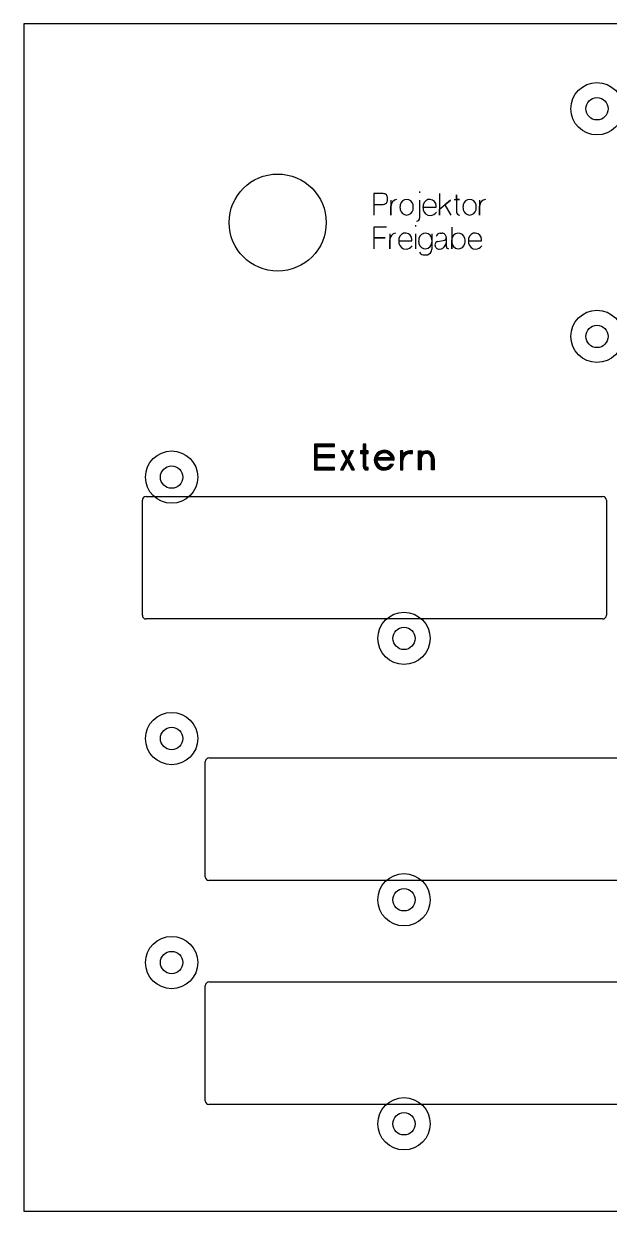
# Model space of a CAD drawing. Header units: millimetres. Extents: x 0 to 430, y 0 to 159.
# Drawn here: x 0 to 78.4, y 0 to 159 of the extents above; entities that cross this region are included whole.
import ezdxf

# ---------------------------------------------------------------- set-up
doc = ezdxf.new("R2010")
doc.units = ezdxf.units.MM
doc.layers.add('Gravur', color=7, linetype='CONTINUOUS')
doc.layers.add('Kontur', color=7, linetype='CONTINUOUS')

msp = doc.modelspace()

# ---------------------------------------------------------------- linework, layer by layer
at = {"layer": 'Gravur', "color": 255, "linetype": 'CONTINUOUS'}
for p, q in [((48.12, 136.26), (46.88, 136.26)), ((46.88, 136.26), (46.88, 134.82)), ((48.72, 135.42), (48.72, 135.66)), ((49.16, 135.38), (49.16, 133.38)), ((53, 136.52), (53, 136.36)), ((53, 135.38), (53, 132.98)), ((55.68, 136.26), (55.68, 134.82)), ((55.68, 134.18), (57.12, 135.38)), ((57.12, 135.38), (56.38, 134.76)), ((57.64, 135.46), (58.36, 135.46)), ((57.96, 135.46), (57.96, 136.1)), ((57.96, 136.1), (57.96, 133.78)), ((58.36, 135.46), (57.96, 135.46)), ((61.04, 135.38), (61.04, 133.38)), ((46.88, 134.82), (48.12, 134.82)), ((46.88, 134.82), (46.88, 133.38)), ((49.16, 133.38), (49.16, 134.58)), ((53.46, 134.44), (55.22, 134.44)), ((55.22, 134.44), (55.22, 134.6)), ((55.68, 134.82), (55.68, 133.38)), ((55.68, 133.38), (55.68, 134.18)), ((56.38, 134.76), (57.2, 133.38)), ((61.04, 133.38), (61.04, 134.58)), ((52.44, 132.02), (52.44, 131.86)), ((48.56, 131.76), (46.88, 131.76)), ((46.88, 131.76), (46.88, 130.32)), ((49, 130.88), (49, 128.88)), ((52.44, 130.88), (52.44, 128.88)), ((54.64, 130.88), (54.64, 129.76)), ((55.76, 130.96), (56, 130.96)), ((56.56, 130.4), (56.56, 129.6)), ((57.32, 131.76), (57.32, 130.32)), ((46.88, 130.32), (48.4, 130.32)), ((48.4, 130.32), (46.88, 130.32)), ((46.88, 130.32), (46.88, 128.88)), ((49, 128.88), (49, 130.08)), ((50.22, 129.94), (51.98, 129.94)), ((51.98, 129.94), (51.98, 130.1)), ((54.64, 130.08), (54.64, 128.8)), ((55.46, 129.86), (56.36, 130.02)), ((56.56, 130.2), (56.56, 129.2)), ((57.32, 130.32), (57.32, 128.88)), ((57.32, 128.88), (57.32, 130.08)), ((59.54, 129.94), (61.3, 129.94)), ((61.3, 129.94), (61.3, 130.1)), ((41.604, 102.73), (38.936, 102.73)), ((38.936, 102.73), (38.936, 99.25)), ((41.546, 102.672), (38.994, 102.672)), ((38.994, 102.672), (38.994, 99.308)), ((41.488, 102.614), (39.052, 102.614)), ((39.052, 102.614), (39.052, 99.366)), ((41.43, 102.556), (39.11, 102.556)), ((39.11, 102.556), (39.11, 101.106)), ((39.168, 101.164), (39.168, 102.498)), ((39.168, 102.498), (41.488, 102.498)), ((39.226, 101.222), (39.226, 102.44)), ((39.226, 102.44), (41.546, 102.44)), ((39.284, 101.28), (39.284, 102.382)), ((39.284, 102.382), (41.604, 102.382)), ((41.488, 102.498), (41.488, 102.614)), ((41.546, 102.44), (41.546, 102.672)), ((41.604, 102.382), (41.604, 102.73)), ((42.88, 101.802), (42.532, 101.802)), ((42.532, 101.802), (43.17, 100.642)), ((43.344, 100.932), (42.88, 101.802)), ((43.808, 101.802), (43.344, 100.932)), ((43.344, 100.729), (43.924, 101.773)), ((43.344, 100.816), (43.866, 101.773)), ((44.098, 101.773), (43.46, 100.642)), ((43.518, 100.642), (44.156, 101.802)), ((43.866, 101.773), (43.808, 101.802)), ((44.156, 101.802), (43.808, 101.802)), ((43.924, 101.773), (44.098, 101.773)), ((45.432, 101.802), (45.084, 101.802)), ((45.084, 101.802), (45.084, 101.454)), ((45.78, 102.73), (45.432, 102.73)), ((45.432, 102.73), (45.432, 101.802)), ((45.722, 102.672), (45.49, 102.672)), ((45.49, 102.672), (45.49, 101.744)), ((45.664, 102.614), (45.548, 102.614)), ((45.548, 102.614), (45.548, 101.686)), ((45.606, 101.628), (45.606, 102.556)), ((45.606, 102.556), (45.606, 99.714)), ((45.664, 101.686), (45.664, 102.614)), ((45.722, 101.744), (45.722, 102.672)), ((45.78, 101.802), (45.78, 102.73)), ((46.128, 101.802), (45.78, 101.802)), ((46.128, 101.454), (46.128, 101.802)), ((50.594, 101.628), (50.42, 101.802)), ((50.42, 101.802), (50.42, 99.25)), ((50.768, 101.802), (50.42, 101.802)), ((50.768, 101.396), (50.768, 101.802)), ((52.044, 101.802), (51.696, 101.802)), ((52.044, 101.454), (52.044, 101.802)), ((52.856, 99.25), (52.856, 101.802)), ((52.856, 101.802), (53.204, 101.802)), ((53.204, 101.802), (53.204, 101.541)), ((39.11, 101.106), (41.43, 101.106)), ((41.43, 101.106), (39.11, 101.106)), ((39.11, 101.106), (39.11, 99.424)), ((41.488, 101.164), (39.168, 101.164)), ((39.168, 99.482), (39.168, 101.048)), ((39.168, 101.048), (41.488, 101.048)), ((41.546, 101.222), (39.226, 101.222)), ((39.226, 99.54), (39.226, 100.99)), ((39.226, 100.99), (41.546, 100.99)), ((41.604, 101.28), (39.284, 101.28)), ((39.284, 99.598), (39.284, 100.932)), ((39.284, 100.932), (41.604, 100.932)), ((41.488, 101.048), (41.488, 101.164)), ((41.546, 100.99), (41.546, 101.222)), ((41.604, 100.932), (41.604, 101.28)), ((43.17, 100.642), (42.416, 99.25)), ((42.503, 99.279), (43.228, 100.642)), ((42.59, 99.337), (43.286, 100.642)), ((43.228, 100.642), (42.619, 101.744)), ((42.619, 101.744), (42.851, 101.744)), ((42.648, 99.366), (43.953, 101.715)), ((43.344, 100.642), (42.648, 99.366)), ((43.286, 100.642), (42.677, 101.715)), ((42.677, 101.715), (42.822, 101.715)), ((43.344, 100.526), (42.677, 99.337)), ((43.344, 100.439), (42.706, 99.279)), ((42.764, 101.686), (44.04, 99.366)), ((42.764, 99.25), (43.344, 100.352)), ((42.822, 101.715), (43.344, 100.729)), ((42.851, 101.744), (43.344, 100.816)), ((44.04, 99.366), (43.344, 100.642)), ((43.982, 99.337), (43.344, 100.526)), ((43.953, 99.279), (43.344, 100.439)), ((43.344, 100.352), (43.924, 99.25)), ((44.011, 101.715), (43.402, 100.642)), ((43.402, 100.642), (44.127, 99.337)), ((43.46, 100.642), (44.214, 99.279)), ((44.272, 99.25), (43.518, 100.642)), ((43.953, 101.715), (44.011, 101.715)), ((45.084, 101.454), (45.432, 101.454)), ((45.49, 101.744), (45.142, 101.744)), ((45.142, 101.744), (45.142, 101.512)), ((45.142, 101.512), (45.49, 101.512)), ((45.548, 101.686), (45.2, 101.686)), ((45.2, 101.686), (45.2, 101.57)), ((45.2, 101.57), (45.548, 101.57)), ((45.229, 101.628), (45.954, 101.628)), ((45.432, 101.454), (45.432, 99.714)), ((45.49, 101.512), (45.49, 99.714)), ((45.548, 101.57), (45.548, 99.714)), ((45.954, 101.628), (45.606, 101.628)), ((46.012, 101.686), (45.664, 101.686)), ((45.664, 99.714), (45.664, 101.57)), ((45.664, 101.57), (46.012, 101.57)), ((46.07, 101.744), (45.722, 101.744)), ((45.722, 99.714), (45.722, 101.512)), ((45.722, 101.512), (46.07, 101.512)), ((45.78, 99.714), (45.78, 101.454)), ((45.78, 101.454), (46.128, 101.454)), ((46.012, 101.57), (46.012, 101.686)), ((46.07, 101.512), (46.07, 101.744)), ((47.259, 100.816), (47.23, 100.758)), ((47.23, 100.758), (49.318, 100.758)), ((49.318, 100.7), (47.23, 100.7)), ((47.23, 100.7), (47.23, 100.642)), ((47.23, 100.642), (49.318, 100.642)), ((49.231, 100.816), (47.259, 100.816)), ((49.318, 100.584), (47.288, 100.584)), ((49.231, 100.874), (47.317, 100.874)), ((49.318, 100.584), (49.231, 100.874)), ((49.318, 100.758), (49.318, 100.7)), ((49.318, 100.642), (49.318, 100.584)), ((49.608, 100.584), (49.318, 100.584)), ((49.376, 100.584), (49.318, 100.584)), ((49.492, 100.584), (49.55, 100.584)), ((50.478, 99.308), (50.478, 101.744)), ((50.478, 101.744), (50.71, 101.744)), ((50.478, 99.308), (50.478, 100.526)), ((50.652, 101.686), (50.536, 101.686)), ((50.536, 101.686), (50.536, 100.874)), ((50.536, 100.874), (50.594, 101.048)), ((50.536, 99.366), (50.536, 100.526)), ((50.594, 101.048), (50.594, 101.628)), ((50.594, 100.526), (50.594, 99.424)), ((50.652, 101.164), (50.652, 101.686)), ((50.71, 101.222), (50.652, 101.164)), ((50.652, 100.526), (50.652, 99.366)), ((50.71, 101.744), (50.71, 101.222)), ((50.71, 100.526), (50.71, 99.308)), ((50.768, 99.25), (50.768, 100.526)), ((51.696, 101.744), (51.986, 101.744)), ((51.696, 101.686), (51.928, 101.686)), ((51.87, 101.628), (51.696, 101.628)), ((51.928, 101.57), (51.696, 101.57)), ((51.986, 101.512), (51.696, 101.512)), ((51.696, 101.454), (52.044, 101.454)), ((51.928, 101.686), (51.928, 101.57)), ((51.986, 101.744), (51.986, 101.512)), ((53.146, 101.744), (52.914, 101.744)), ((52.914, 101.744), (52.914, 99.308)), ((52.914, 99.308), (52.914, 100.787)), ((52.972, 101.106), (52.972, 101.686)), ((52.972, 101.686), (53.088, 101.686)), ((53.03, 101.222), (52.972, 101.106)), ((52.972, 99.366), (52.972, 100.758)), ((53.03, 101.628), (53.03, 101.222)), ((53.03, 99.424), (53.03, 100.758)), ((53.088, 101.686), (53.088, 101.338)), ((53.088, 101.338), (53.146, 101.396)), ((53.088, 100.758), (53.088, 99.366)), ((53.146, 101.396), (53.146, 101.744)), ((53.146, 100.758), (53.146, 99.308)), ((53.204, 100.758), (53.204, 99.25)), ((54.596, 99.25), (54.596, 100.758)), ((54.654, 99.308), (54.654, 100.758)), ((54.712, 99.366), (54.712, 100.758)), ((54.77, 100.758), (54.77, 99.424)), ((54.828, 100.758), (54.828, 99.366)), ((54.886, 100.758), (54.886, 99.308)), ((54.944, 100.758), (54.944, 99.25)), ((38.936, 99.25), (41.604, 99.25)), ((38.994, 99.308), (41.546, 99.308)), ((39.052, 99.366), (41.488, 99.366)), ((39.11, 99.424), (41.43, 99.424)), ((41.488, 99.482), (39.168, 99.482)), ((41.546, 99.54), (39.226, 99.54)), ((41.604, 99.598), (39.284, 99.598)), ((41.43, 99.424), (41.488, 99.482)), ((41.488, 99.482), (41.546, 99.54)), ((41.488, 99.366), (41.488, 99.482)), ((41.546, 99.54), (41.604, 99.598)), ((41.546, 99.308), (41.546, 99.54)), ((41.604, 99.25), (41.604, 99.598)), ((42.416, 99.25), (42.764, 99.25)), ((42.706, 99.279), (42.503, 99.279)), ((42.677, 99.337), (42.59, 99.337)), ((43.924, 99.25), (44.272, 99.25)), ((44.214, 99.279), (43.953, 99.279)), ((44.127, 99.337), (43.982, 99.337)), ((46.128, 99.598), (45.896, 99.598)), ((46.07, 99.54), (45.896, 99.54)), ((46.012, 99.482), (45.896, 99.482)), ((45.896, 99.424), (45.954, 99.424)), ((45.896, 99.366), (46.012, 99.366)), ((45.896, 99.308), (46.07, 99.308)), ((45.896, 99.25), (46.128, 99.25)), ((45.954, 99.424), (46.012, 99.366)), ((46.012, 99.366), (46.012, 99.482)), ((46.012, 99.366), (46.07, 99.308)), ((46.07, 99.308), (46.07, 99.54)), ((46.07, 99.308), (46.128, 99.25)), ((46.128, 99.25), (46.128, 99.598)), ((49.086, 100.033), (49.492, 100.033)), ((49.144, 100.004), (49.202, 100.004)), ((49.289, 100.004), (49.347, 100.004)), ((49.434, 100.033), (49.492, 100.033)), ((50.42, 99.25), (50.768, 99.25)), ((50.536, 99.366), (50.478, 99.308)), ((50.71, 99.308), (50.478, 99.308)), ((50.594, 99.424), (50.536, 99.366)), ((50.652, 99.366), (50.536, 99.366)), ((53.204, 99.25), (52.856, 99.25)), ((52.914, 99.308), (53.03, 99.424)), ((53.146, 99.308), (52.914, 99.308)), ((53.088, 99.366), (52.972, 99.366)), ((54.712, 99.366), (54.596, 99.25)), ((54.944, 99.25), (54.596, 99.25)), ((54.886, 99.308), (54.654, 99.308)), ((54.77, 99.424), (54.712, 99.366)), ((54.828, 99.366), (54.712, 99.366))]:
    msp.add_line(p, q, dxfattribs=at)
for centre, radius, start, end in [((48.123, 135.663), 0.597, -0.28792, 90.28792), ((48.123, 135.417), 0.597, -90.28792, 0.28792), ((50.053, 134.577), 0.893, 458.56567, 179.80752), ((51.26, 134.593), 0.876, 370.98927, 169.01073), ((54.343, 134.604), 0.877, -0.26132, 169.75359), ((59.7, 134.593), 0.876, 370.98927, 169.01073), ((61.933, 134.577), 0.893, 458.56567, 179.80752), ((52.131, 134.43), 1.762, 169.20658, -169.20658), ((51.26, 134.267), 0.876, 190.98927, -10.98927), ((50.389, 134.43), 1.762, 349.20658, 10.79342), ((55.211, 134.43), 1.762, 169.20658, 190.79342), ((54.418, 134.274), 0.954, -169.49103, -89.87988), ((54.417, 134.286), 0.966, -89.82206, -31.58419), ((58.358, 133.778), 0.398, 179.71208, 270.28792), ((60.571, 134.43), 1.762, 169.20658, -169.20658), ((59.7, 134.267), 0.876, 190.98927, -10.98927), ((58.829, 134.43), 1.762, 349.20658, 10.79342), ((52.602, 132.978), 0.398, 269.71208, 0.28792), ((49.893, 130.077), 0.893, 458.56567, 179.80752), ((51.103, 130.104), 0.877, -0.26132, 169.75359), ((53.763, 130.084), 0.877, 359.73868, 169.75359), ((55.774, 130.397), 0.563, 451.42447, 169.46779), ((56.003, 130.403), 0.557, 359.69141, 90.30859), ((58.197, 130.084), 0.877, 10.24641, -179.73868), ((60.423, 130.104), 0.877, -0.26132, 169.75359), ((51.971, 129.93), 1.762, 169.20658, 190.79342), ((51.178, 129.774), 0.954, -169.49103, -89.87988), ((51.177, 129.786), 0.966, -89.82206, -31.58419), ((54.631, 129.91), 1.762, 169.20658, -169.20658), ((53.762, 129.746), 0.878, 190.90032, 0.91352), ((53.918, 128.788), 0.722, 281.34105, 0.9522), ((55.54, 129.387), 0.48, 99.59977, -179.1645), ((55.617, 129.377), 0.557, 179.69141, -89.69141), ((55.609, 129.79), 0.97, 270.64972, -11.29835), ((56.327, 130.258), 0.24, -82.10596, -13.97837), ((56.878, 129.198), 0.318, 179.63965, 270.36035), ((58.198, 129.746), 0.878, 179.08648, -10.90032), ((57.329, 129.91), 1.762, 349.20658, 10.79342), ((61.291, 129.93), 1.762, 169.20658, 190.79342), ((60.498, 129.774), 0.954, -169.49103, -89.87988), ((60.497, 129.786), 0.966, -89.82206, -31.58419), ((53.602, 128.789), 0.723, 210.67843, -101.32547), ((53.76, 129.654), 1.602, 259.20901, -79.20901), ((48.271, 100.558), 1.333, 45.69907, -135.69907), ((48.274, 100.584), 1.276, 0, 180), ((48.274, 100.584), 1.218, 360, 180), ((51.707, 100.513), 1.289, 90.48894, 136.76046), ((53.897, 100.756), 1.047, 360.10945, 131.43815), ((48.274, 100.564), 1.276, 179.10202, 335.40365), ((48.272, 100.572), 1.216, 179.4346, -27.85072), ((48.274, 100.584), 1.16, 0, 180), ((48.275, 100.569), 1.161, 179.25979, 330.87348), ((48.274, 100.584), 1.102, 360, 180), ((48.263, 100.559), 1.091, 178.68731, -30.58539), ((48.274, 100.584), 1.044, 0, 180), ((48.269, 100.564), 1.039, 178.89723, 327.38076), ((48.268, 100.573), 0.98, 179.35691, 326.56933), ((48.265, 100.553), 1.001, 375.23002, 161.29351), ((48.272, 100.552), 1.337, 361.37209, 45.90938), ((51.69, 100.532), 1.212, 89.71636, -179.71636), ((51.69, 100.532), 1.154, 89.7021, -179.7021), ((51.69, 100.532), 1.096, 89.68634, 180.31366), ((51.691, 100.531), 1.039, 89.72428, 180.27572), ((51.691, 100.531), 0.981, 89.70798, 180.29202), ((51.691, 100.531), 0.923, 89.68963, -179.68963), ((53.9, 100.773), 0.986, 359.12843, 179.18652), ((53.9, 100.758), 0.928, 360, 180), ((53.9, 100.758), 0.87, 360, 180), ((53.9, 100.758), 0.812, 0, 180), ((53.9, 100.758), 0.754, 0, 180), ((53.9, 100.758), 0.696, 0, 180), ((45.894, 99.712), 0.462, 179.75197, 270.24803), ((45.894, 99.712), 0.404, 179.71636, 270.28364), ((45.894, 99.712), 0.346, 179.66881, 270.33119), ((45.894, 99.712), 0.288, 179.60212, 270.39788), ((45.895, 99.713), 0.231, 179.75197, -89.75197), ((45.895, 99.713), 0.173, 179.66881, -89.66881), ((45.895, 99.713), 0.115, 179.50179, -89.50179), ((48.266, 100.573), 1.34, 224.90929, -23.77142)]:
    msp.add_arc(centre, radius, start, end, dxfattribs=at)
at = {"layer": 'Kontur', "color": 7, "linetype": 'CONTINUOUS'}
for p, q in [((430, 159), (0, 159)), ((0, 159), (0, 159)), ((0, 159), (0, 0)), ((16.38, 95.7), (77.5, 95.7)), ((15.88, 79.8), (15.88, 95.2)), ((78, 95.2), (78, 79.8)), ((77.5, 79.3), (16.38, 79.3)), ((24.8, 60.695), (146.88, 60.695)), ((24.3, 44.795), (24.3, 60.195)), ((146.88, 44.295), (24.8, 44.295)), ((24.8, 30.7), (146.88, 30.7)), ((24.3, 14.8), (24.3, 30.2)), ((146.88, 14.3), (24.8, 14.3)), ((0, 0), (0, 0)), ((0, 0), (430, 0))]:
    msp.add_line(p, q, dxfattribs=at)
for centre, radius in [((76.75, 147.62), 3.5), ((76.75, 147.62), 1.5), ((34, 132.38), 6.5), ((76.75, 117.14), 3.5), ((76.75, 117.14), 1.5), ((19.8, 98.295), 3.5), ((19.8, 98.295), 1.5), ((50.91, 76.705), 3.5), ((50.91, 76.705), 1.5), ((19.8, 63.295), 3.5), ((19.8, 63.295), 1.5), ((50.91, 41.705), 3.5), ((50.91, 41.705), 1.5), ((19.8, 33.3), 3.5), ((19.8, 33.3), 1.5), ((50.91, 11.71), 3.5), ((50.91, 11.71), 1.5)]:
    msp.add_circle(centre, radius, dxfattribs=at)
for centre, start, end in [((16.38, 95.2), 450, 180), ((77.5, 95.2), 360, 90), ((16.38, 79.8), 180, -90), ((77.5, 79.8), 270, 0), ((24.8, 60.195), 450, 180), ((24.8, 44.795), 180, -90), ((24.8, 30.2), 450, 180), ((24.8, 14.8), 180, -90)]:
    msp.add_arc(centre, 0.5, start, end, dxfattribs=at)

doc.saveas('drawing.dxf')
